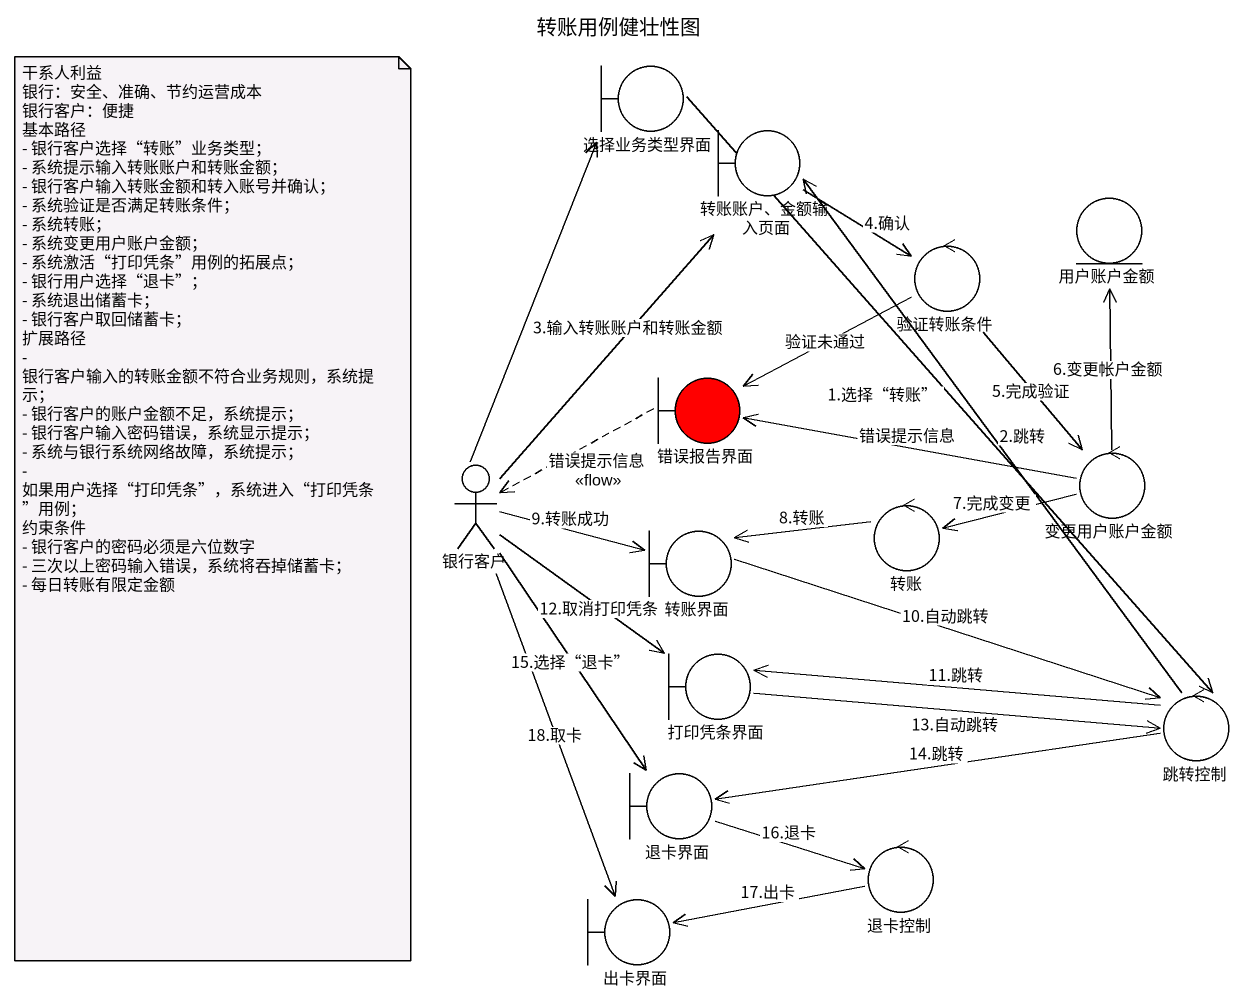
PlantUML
@startuml
title 转账用例健壮性图
boundary 选择业务类型界面
boundary "转账账户、金额输入页面" as 转账账户_金额输入页面
control 验证转账条件
entity 用户账户金额
boundary 错误报告界面 #FF0000
actor 银行客户
control 变更用户账户金额
boundary 转账界面
control 转账
boundary 打印凭条界面
control 跳转控制
boundary 退卡界面
control 退卡控制
boundary 出卡界面
选择业务类型界面 --> 跳转控制 : 1.选择“转账”
转账账户_金额输入页面 -right-> 验证转账条件 : 4.确认
验证转账条件 -left-> 错误报告界面 : 验证未通过
验证转账条件 --> 变更用户账户金额 : 5.完成验证
错误报告界面 .left.> 银行客户 : 错误提示信息\n<<flow>>
银行客户 -up-> 选择业务类型界面
银行客户 -up-> 转账账户_金额输入页面 : 3.输入转账账户和转账金额
银行客户 -right-> 转账界面 : 9.转账成功
银行客户 --> 打印凭条界面 : 12.取消打印凭条
银行客户 --> 退卡界面 : 15.选择“退卡”
银行客户 --> 出卡界面 : 18.取卡
变更用户账户金额 -up-> 用户账户金额 : 6.变更帐户金额
变更用户账户金额 -left-> 错误报告界面 : 错误提示信息
变更用户账户金额 -left-> 转账 : 7.完成变更
转账界面 -right-> 跳转控制 : 10.自动跳转
转账 -left-> 转账界面 : 8.转账
打印凭条界面 -right-> 跳转控制 : 13.自动跳转
跳转控制 -up-> 转账账户_金额输入页面 : 2.跳转
跳转控制 -left-> 打印凭条界面 : 11.跳转
跳转控制 -left-> 退卡界面 : 14.跳转
退卡界面 -right-> 退卡控制 : 16.退卡
退卡控制 -left-> 出卡界面 : 17.出卡
note as N1
  干系人利益
  银行：安全、准确、节约运营成本
  银行客户：便捷
  基本路径
  - 银行客户选择“转账”业务类型；
  - 系统提示输入转账账户和转账金额；
  - 银行客户输入转账金额和转入账号并确认；
  - 系统验证是否满足转账条件；
  - 系统转账；
  - 系统变更用户账户金额；
  - 系统激活“打印凭条”用例的拓展点；
  - 银行用户选择“退卡”；
  - 系统退出储蓄卡；
  - 银行客户取回储蓄卡；
  扩展路径
  - 银行客户输入的转账金额不符合业务规则，系统提示；
  - 银行客户的账户金额不足，系统提示；
  - 银行客户输入密码错误，系统显示提示；
  - 系统与银行系统网络故障，系统提示；
  - 如果用户选择“打印凭条”，系统进入“打印凭条”用例；
  约束条件
  - 银行客户的密码必须是六位数字
  - 三次以上密码输入错误，系统将吞掉储蓄卡；
  - 每日转账有限定金额
end note
@enduml
